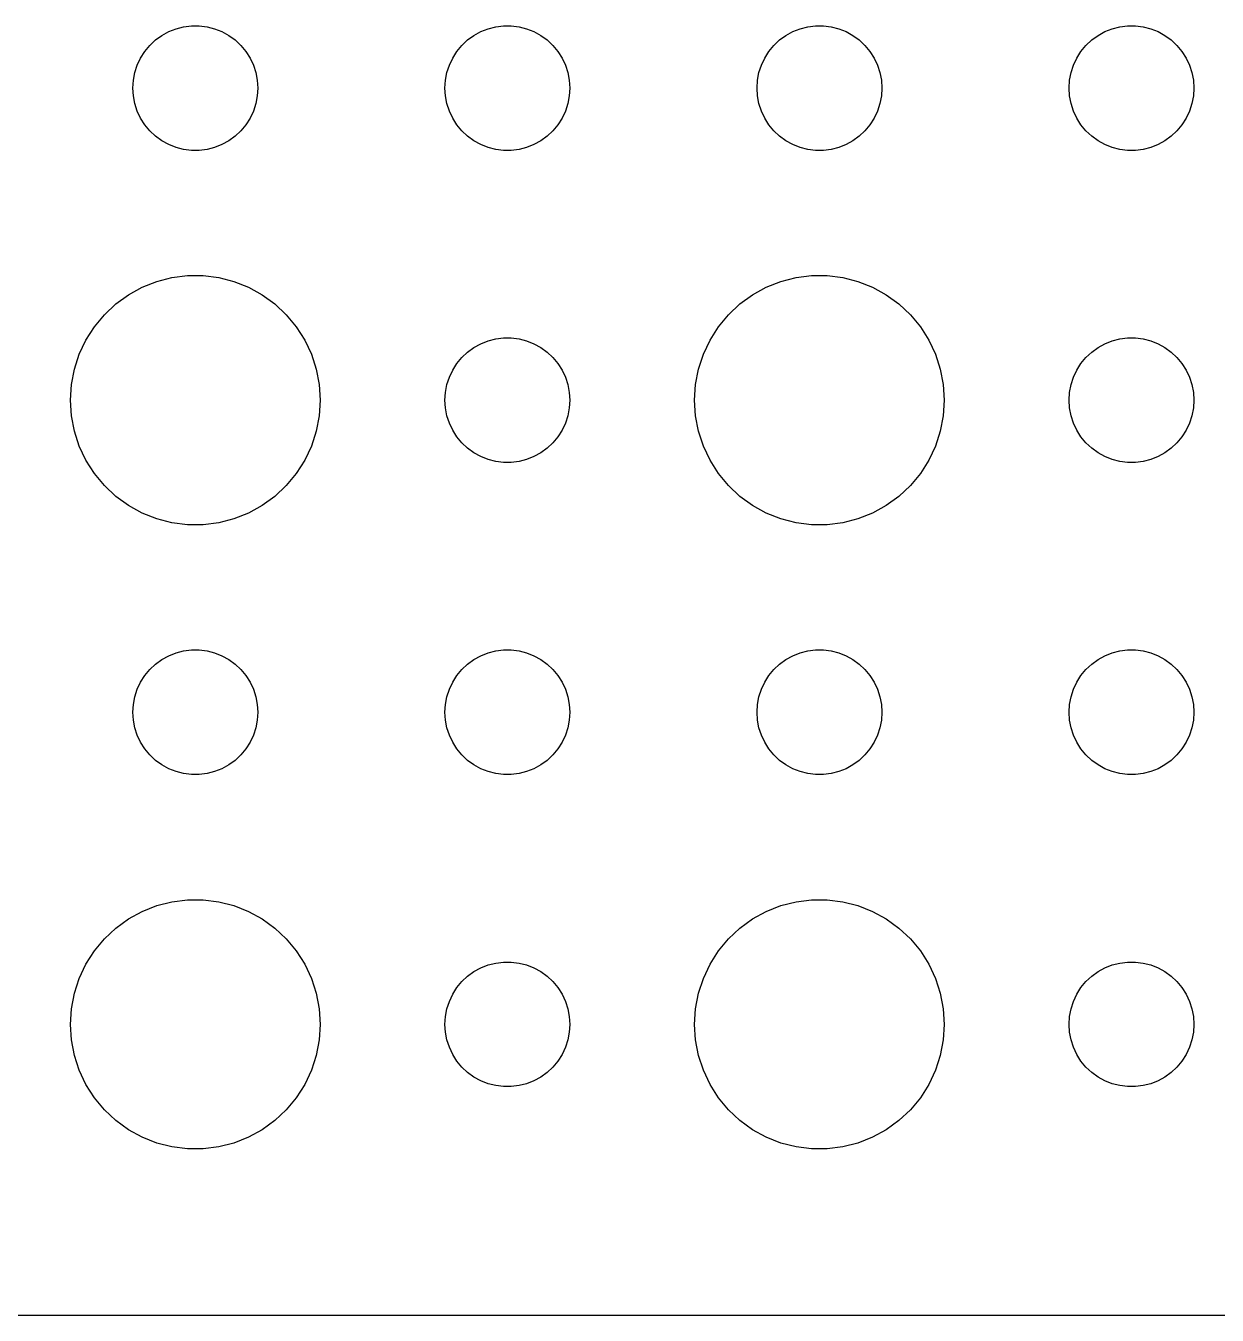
# Model space of a CAD drawing. Header units: metres. Extents: x -104 to 104, y -74 to 74.
# Drawn here: x 48.42 to 77.06, y -74.49 to -43.5 of the extents above; entities that cross this region are included whole.
import ezdxf

# ---------------------------------------------------------------- set-up
doc = ezdxf.new("R2010")
doc.units = ezdxf.units.M

msp = doc.modelspace()

# ---------------------------------------------------------------- linework, layer by layer
for p, q in [((51.6963, -43.7335), (51.8613, -43.6428)), ((51.8613, -43.6428), (52.0365, -43.5734)), ((52.0365, -43.5734), (52.2189, -43.5266)), ((52.2189, -43.5266), (52.4058, -43.503)), ((52.4058, -43.503), (52.5942, -43.503)), ((52.5942, -43.503), (52.7811, -43.5266)), ((52.7811, -43.5266), (52.9635, -43.5734)), ((52.9635, -43.5734), (53.1387, -43.6428)), ((53.1387, -43.6428), (53.3037, -43.7335)), ((59.1963, -43.7335), (59.3613, -43.6428)), ((59.3613, -43.6428), (59.5365, -43.5734)), ((59.5365, -43.5734), (59.7189, -43.5266)), ((59.7189, -43.5266), (59.9058, -43.503)), ((59.9058, -43.503), (60.0942, -43.503)), ((60.0942, -43.503), (60.2811, -43.5266)), ((60.2811, -43.5266), (60.4635, -43.5734)), ((60.4635, -43.5734), (60.6387, -43.6428)), ((60.6387, -43.6428), (60.8037, -43.7335)), ((66.6963, -43.7335), (66.8613, -43.6428)), ((66.8613, -43.6428), (67.0365, -43.5734)), ((67.0365, -43.5734), (67.2189, -43.5266)), ((67.2189, -43.5266), (67.4058, -43.503)), ((67.4058, -43.503), (67.5942, -43.503)), ((67.5942, -43.503), (67.7811, -43.5266)), ((67.7811, -43.5266), (67.9635, -43.5734)), ((67.9635, -43.5734), (68.1387, -43.6428)), ((68.1387, -43.6428), (68.3037, -43.7335)), ((74.1963, -43.7335), (74.3613, -43.6428)), ((74.3613, -43.6428), (74.5365, -43.5734)), ((74.5365, -43.5734), (74.7189, -43.5266)), ((74.7189, -43.5266), (74.9058, -43.503)), ((74.9058, -43.503), (75.0942, -43.503)), ((75.0942, -43.503), (75.2811, -43.5266)), ((75.2811, -43.5266), (75.4635, -43.5734)), ((75.4635, -43.5734), (75.6387, -43.6428)), ((75.6387, -43.6428), (75.8037, -43.7335)), ((51.2865, -44.1183), (51.4065, -43.9732)), ((51.4065, -43.9732), (51.5439, -43.8442)), ((51.5439, -43.8442), (51.6963, -43.7335)), ((53.3037, -43.7335), (53.4561, -43.8442)), ((53.4561, -43.8442), (53.5934, -43.9732)), ((53.5934, -43.9732), (53.7135, -44.1183)), ((58.7865, -44.1183), (58.9065, -43.9732)), ((58.9065, -43.9732), (59.0439, -43.8442)), ((59.0439, -43.8442), (59.1963, -43.7335)), ((60.8037, -43.7335), (60.9561, -43.8442)), ((60.9561, -43.8442), (61.0934, -43.9732)), ((61.0934, -43.9732), (61.2135, -44.1183)), ((66.2865, -44.1183), (66.4065, -43.9732)), ((66.4065, -43.9732), (66.5439, -43.8442)), ((66.5439, -43.8442), (66.6963, -43.7335)), ((68.3037, -43.7335), (68.4561, -43.8442)), ((68.4561, -43.8442), (68.5934, -43.9732)), ((68.5934, -43.9732), (68.7135, -44.1183)), ((73.7865, -44.1183), (73.9065, -43.9732)), ((73.9065, -43.9732), (74.0439, -43.8442)), ((74.0439, -43.8442), (74.1963, -43.7335)), ((75.8037, -43.7335), (75.9561, -43.8442)), ((75.9561, -43.8442), (76.0934, -43.9732)), ((76.0934, -43.9732), (76.2135, -44.1183)), ((51.1053, -44.4478), (51.1855, -44.2774)), ((51.1855, -44.2774), (51.2865, -44.1183)), ((53.7135, -44.1183), (53.8145, -44.2774)), ((53.8145, -44.2774), (53.8947, -44.4478)), ((58.6053, -44.4478), (58.6855, -44.2774)), ((58.6855, -44.2774), (58.7865, -44.1183)), ((61.2135, -44.1183), (61.3145, -44.2774)), ((61.3145, -44.2774), (61.3947, -44.4478)), ((66.1053, -44.4478), (66.1855, -44.2774)), ((66.1855, -44.2774), (66.2865, -44.1183)), ((68.7135, -44.1183), (68.8145, -44.2774)), ((68.8145, -44.2774), (68.8947, -44.4478)), ((73.6053, -44.4478), (73.6855, -44.2774)), ((73.6855, -44.2774), (73.7865, -44.1183)), ((76.2135, -44.1183), (76.3145, -44.2774)), ((76.3145, -44.2774), (76.3947, -44.4478)), ((51.0471, -44.627), (51.1053, -44.4478)), ((53.8947, -44.4478), (53.9529, -44.627)), ((58.5471, -44.627), (58.6053, -44.4478)), ((61.3947, -44.4478), (61.4529, -44.627)), ((66.0471, -44.627), (66.1053, -44.4478)), ((68.8947, -44.4478), (68.9529, -44.627)), ((73.5471, -44.627), (73.6053, -44.4478)), ((76.3947, -44.4478), (76.4529, -44.627)), ((51, -45), (51.0118, -44.812)), ((51.0118, -44.812), (51.0471, -44.627)), ((53.9529, -44.627), (53.9882, -44.812)), ((53.9882, -44.812), (54, -45)), ((58.5, -45), (58.5118, -44.812)), ((58.5118, -44.812), (58.5471, -44.627)), ((61.4529, -44.627), (61.4882, -44.812)), ((61.4882, -44.812), (61.5, -45)), ((66, -45), (66.0118, -44.812)), ((66.0118, -44.812), (66.0471, -44.627)), ((68.9529, -44.627), (68.9882, -44.812)), ((68.9882, -44.812), (69, -45)), ((73.5, -45), (73.5118, -44.812)), ((73.5118, -44.812), (73.5471, -44.627)), ((76.4529, -44.627), (76.4882, -44.812)), ((76.4882, -44.812), (76.5, -45)), ((51.0118, -45.188), (51, -45)), ((51.0471, -45.373), (51.0118, -45.188)), ((53.9882, -45.188), (53.9529, -45.373)), ((54, -45), (53.9882, -45.188)), ((58.5118, -45.188), (58.5, -45)), ((58.5471, -45.373), (58.5118, -45.188)), ((61.4882, -45.188), (61.4529, -45.373)), ((61.5, -45), (61.4882, -45.188)), ((66.0118, -45.188), (66, -45)), ((66.0471, -45.373), (66.0118, -45.188)), ((68.9882, -45.188), (68.9529, -45.373)), ((69, -45), (68.9882, -45.188)), ((73.5118, -45.188), (73.5, -45)), ((73.5471, -45.373), (73.5118, -45.188)), ((76.4882, -45.188), (76.4529, -45.373)), ((76.5, -45), (76.4882, -45.188)), ((51.1053, -45.5522), (51.0471, -45.373)), ((53.9529, -45.373), (53.8947, -45.5522)), ((58.6053, -45.5522), (58.5471, -45.373)), ((61.4529, -45.373), (61.3947, -45.5522)), ((66.1053, -45.5522), (66.0471, -45.373)), ((68.9529, -45.373), (68.8947, -45.5522)), ((73.6053, -45.5522), (73.5471, -45.373)), ((76.4529, -45.373), (76.3947, -45.5522)), ((51.1855, -45.7226), (51.1053, -45.5522)), ((51.2865, -45.8817), (51.1855, -45.7226)), ((53.8145, -45.7226), (53.7135, -45.8817)), ((53.8947, -45.5522), (53.8145, -45.7226)), ((58.6855, -45.7226), (58.6053, -45.5522)), ((58.7865, -45.8817), (58.6855, -45.7226)), ((61.3145, -45.7226), (61.2135, -45.8817)), ((61.3947, -45.5522), (61.3145, -45.7226)), ((66.1855, -45.7226), (66.1053, -45.5522)), ((66.2865, -45.8817), (66.1855, -45.7226)), ((68.8145, -45.7226), (68.7135, -45.8817)), ((68.8947, -45.5522), (68.8145, -45.7226)), ((73.6855, -45.7226), (73.6053, -45.5522)), ((73.7865, -45.8817), (73.6855, -45.7226)), ((76.3145, -45.7226), (76.2135, -45.8817)), ((76.3947, -45.5522), (76.3145, -45.7226)), ((51.4065, -46.0268), (51.2865, -45.8817)), ((51.5439, -46.1558), (51.4065, -46.0268)), ((51.6963, -46.2665), (51.5439, -46.1558)), ((53.4561, -46.1558), (53.3037, -46.2665)), ((53.5934, -46.0268), (53.4561, -46.1558)), ((53.7135, -45.8817), (53.5934, -46.0268)), ((58.9065, -46.0268), (58.7865, -45.8817)), ((59.0439, -46.1558), (58.9065, -46.0268)), ((59.1963, -46.2665), (59.0439, -46.1558)), ((60.9561, -46.1558), (60.8037, -46.2665)), ((61.0934, -46.0268), (60.9561, -46.1558)), ((61.2135, -45.8817), (61.0934, -46.0268)), ((66.4065, -46.0268), (66.2865, -45.8817)), ((66.5439, -46.1558), (66.4065, -46.0268)), ((66.6963, -46.2665), (66.5439, -46.1558)), ((68.4561, -46.1558), (68.3037, -46.2665)), ((68.5934, -46.0268), (68.4561, -46.1558)), ((68.7135, -45.8817), (68.5934, -46.0268)), ((73.9065, -46.0268), (73.7865, -45.8817)), ((74.0439, -46.1558), (73.9065, -46.0268)), ((74.1963, -46.2665), (74.0439, -46.1558)), ((75.9561, -46.1558), (75.8037, -46.2665)), ((76.0934, -46.0268), (75.9561, -46.1558)), ((76.2135, -45.8817), (76.0934, -46.0268)), ((51.8613, -46.3572), (51.6963, -46.2665)), ((52.0365, -46.4266), (51.8613, -46.3572)), ((52.2189, -46.4734), (52.0365, -46.4266)), ((52.4058, -46.497), (52.2189, -46.4734)), ((52.7811, -46.4734), (52.5942, -46.497)), ((52.9635, -46.4266), (52.7811, -46.4734)), ((53.1387, -46.3572), (52.9635, -46.4266)), ((53.3037, -46.2665), (53.1387, -46.3572)), ((59.3613, -46.3572), (59.1963, -46.2665)), ((59.5365, -46.4266), (59.3613, -46.3572)), ((59.7189, -46.4734), (59.5365, -46.4266)), ((59.9058, -46.497), (59.7189, -46.4734)), ((60.2811, -46.4734), (60.0942, -46.497)), ((60.4635, -46.4266), (60.2811, -46.4734)), ((60.6387, -46.3572), (60.4635, -46.4266)), ((60.8037, -46.2665), (60.6387, -46.3572)), ((66.8613, -46.3572), (66.6963, -46.2665)), ((67.0365, -46.4266), (66.8613, -46.3572)), ((67.2189, -46.4734), (67.0365, -46.4266)), ((67.4058, -46.497), (67.2189, -46.4734)), ((67.7811, -46.4734), (67.5942, -46.497)), ((67.9635, -46.4266), (67.7811, -46.4734)), ((68.1387, -46.3572), (67.9635, -46.4266)), ((68.3037, -46.2665), (68.1387, -46.3572)), ((74.3613, -46.3572), (74.1963, -46.2665)), ((74.5365, -46.4266), (74.3613, -46.3572)), ((74.7189, -46.4734), (74.5365, -46.4266)), ((74.9058, -46.497), (74.7189, -46.4734)), ((75.2811, -46.4734), (75.0942, -46.497)), ((75.4635, -46.4266), (75.2811, -46.4734)), ((75.6387, -46.3572), (75.4635, -46.4266)), ((75.8037, -46.2665), (75.6387, -46.3572)), ((52.5942, -46.497), (52.4058, -46.497)), ((60.0942, -46.497), (59.9058, -46.497)), ((67.5942, -46.497), (67.4058, -46.497)), ((75.0942, -46.497), (74.9058, -46.497)), ((51.5729, -49.6468), (51.9379, -49.5531)), ((51.9379, -49.5531), (52.3116, -49.5059)), ((52.3116, -49.5059), (52.6884, -49.5059)), ((52.6884, -49.5059), (53.0621, -49.5531)), ((53.0621, -49.5531), (53.427, -49.6468)), ((66.573, -49.6468), (66.9379, -49.5531)), ((66.9379, -49.5531), (67.3116, -49.5059)), ((67.3116, -49.5059), (67.6884, -49.5059)), ((67.6884, -49.5059), (68.0621, -49.5531)), ((68.0621, -49.5531), (68.427, -49.6468)), ((50.8925, -49.967), (51.2227, -49.7855)), ((51.2227, -49.7855), (51.5729, -49.6468)), ((53.427, -49.6468), (53.7773, -49.7855)), ((53.7773, -49.7855), (54.1075, -49.967)), ((65.8925, -49.967), (66.2227, -49.7855)), ((66.2227, -49.7855), (66.573, -49.6468)), ((68.427, -49.6468), (68.7773, -49.7855)), ((68.7773, -49.7855), (69.1075, -49.967)), ((50.3131, -50.4464), (50.5877, -50.1885)), ((50.5877, -50.1885), (50.8925, -49.967)), ((54.1075, -49.967), (54.4123, -50.1885)), ((54.4123, -50.1885), (54.6869, -50.4464)), ((65.3131, -50.4464), (65.5877, -50.1885)), ((65.5877, -50.1885), (65.8925, -49.967)), ((69.1075, -49.967), (69.4123, -50.1885)), ((69.4123, -50.1885), (69.6869, -50.4464)), ((50.0729, -50.7366), (50.3131, -50.4464)), ((54.6869, -50.4464), (54.927, -50.7366)), ((65.073, -50.7366), (65.3131, -50.4464)), ((69.6869, -50.4464), (69.927, -50.7366)), ((49.8711, -51.0547), (50.0729, -50.7366)), ((54.927, -50.7366), (55.1289, -51.0547)), ((64.8711, -51.0547), (65.073, -50.7366)), ((69.927, -50.7366), (70.1289, -51.0547)), ((49.7107, -51.3956), (49.8711, -51.0547)), ((55.1289, -51.0547), (55.2893, -51.3956)), ((59.3613, -51.1428), (59.5365, -51.0734)), ((59.5365, -51.0734), (59.7189, -51.0266)), ((59.7189, -51.0266), (59.9058, -51.003)), ((59.9058, -51.003), (60.0942, -51.003)), ((60.0942, -51.003), (60.2811, -51.0266)), ((60.2811, -51.0266), (60.4635, -51.0734)), ((60.4635, -51.0734), (60.6387, -51.1428)), ((64.7107, -51.3956), (64.8711, -51.0547)), ((70.1289, -51.0547), (70.2893, -51.3956)), ((74.3613, -51.1428), (74.5365, -51.0734)), ((74.5365, -51.0734), (74.7189, -51.0266)), ((74.7189, -51.0266), (74.9058, -51.003)), ((74.9058, -51.003), (75.0942, -51.003)), ((75.0942, -51.003), (75.2811, -51.0266)), ((75.2811, -51.0266), (75.4635, -51.0734)), ((75.4635, -51.0734), (75.6387, -51.1428)), ((49.5942, -51.7539), (49.7107, -51.3956)), ((55.2893, -51.3956), (55.4057, -51.7539)), ((58.9065, -51.4732), (59.0439, -51.3442)), ((59.0439, -51.3442), (59.1963, -51.2335)), ((59.1963, -51.2335), (59.3613, -51.1428)), ((60.6387, -51.1428), (60.8037, -51.2335)), ((60.8037, -51.2335), (60.9561, -51.3442)), ((60.9561, -51.3442), (61.0934, -51.4732)), ((64.5943, -51.7539), (64.7107, -51.3956)), ((70.2893, -51.3956), (70.4057, -51.7539)), ((73.9065, -51.4732), (74.0439, -51.3442)), ((74.0439, -51.3442), (74.1963, -51.2335)), ((74.1963, -51.2335), (74.3613, -51.1428)), ((75.6387, -51.1428), (75.8037, -51.2335)), ((75.8037, -51.2335), (75.9561, -51.3442)), ((75.9561, -51.3442), (76.0934, -51.4732)), ((58.6855, -51.7774), (58.7865, -51.6183)), ((58.7865, -51.6183), (58.9065, -51.4732)), ((61.0934, -51.4732), (61.2135, -51.6183)), ((61.2135, -51.6183), (61.3145, -51.7774)), ((73.6855, -51.7774), (73.7865, -51.6183)), ((73.7865, -51.6183), (73.9065, -51.4732)), ((76.0934, -51.4732), (76.2135, -51.6183)), ((76.2135, -51.6183), (76.3145, -51.7774)), ((49.5237, -52.124), (49.5942, -51.7539)), ((55.4057, -51.7539), (55.4763, -52.124)), ((58.5471, -52.127), (58.6053, -51.9478)), ((58.6053, -51.9478), (58.6855, -51.7774)), ((61.3145, -51.7774), (61.3947, -51.9478)), ((61.3947, -51.9478), (61.4529, -52.127)), ((64.5237, -52.124), (64.5943, -51.7539)), ((70.4057, -51.7539), (70.4763, -52.124)), ((73.5471, -52.127), (73.6053, -51.9478)), ((73.6053, -51.9478), (73.6855, -51.7774)), ((76.3145, -51.7774), (76.3947, -51.9478)), ((76.3947, -51.9478), (76.4529, -52.127)), ((49.5, -52.5), (49.5237, -52.124)), ((55.4763, -52.124), (55.5, -52.5)), ((58.5, -52.5), (58.5118, -52.312)), ((58.5118, -52.312), (58.5471, -52.127)), ((61.4529, -52.127), (61.4882, -52.312)), ((61.4882, -52.312), (61.5, -52.5)), ((64.5, -52.5), (64.5237, -52.124)), ((70.4763, -52.124), (70.5, -52.5)), ((73.5, -52.5), (73.5118, -52.312)), ((73.5118, -52.312), (73.5471, -52.127)), ((76.4529, -52.127), (76.4882, -52.312)), ((76.4882, -52.312), (76.5, -52.5)), ((49.5237, -52.876), (49.5, -52.5)), ((55.5, -52.5), (55.4763, -52.876)), ((58.5118, -52.688), (58.5, -52.5)), ((61.5, -52.5), (61.4882, -52.688)), ((64.5237, -52.876), (64.5, -52.5)), ((70.5, -52.5), (70.4763, -52.876)), ((73.5118, -52.688), (73.5, -52.5)), ((76.5, -52.5), (76.4882, -52.688)), ((49.5942, -53.2461), (49.5237, -52.876)), ((55.4763, -52.876), (55.4057, -53.2461)), ((58.5471, -52.873), (58.5118, -52.688)), ((58.6053, -53.0522), (58.5471, -52.873)), ((61.4529, -52.873), (61.3947, -53.0522)), ((61.4882, -52.688), (61.4529, -52.873)), ((64.5943, -53.2461), (64.5237, -52.876)), ((70.4763, -52.876), (70.4057, -53.2461)), ((73.5471, -52.873), (73.5118, -52.688)), ((73.6053, -53.0522), (73.5471, -52.873)), ((76.4529, -52.873), (76.3947, -53.0522)), ((76.4882, -52.688), (76.4529, -52.873)), ((49.7107, -53.6044), (49.5942, -53.2461)), ((55.4057, -53.2461), (55.2893, -53.6044)), ((58.6855, -53.2226), (58.6053, -53.0522)), ((58.7865, -53.3817), (58.6855, -53.2226)), ((61.3145, -53.2226), (61.2135, -53.3817)), ((61.3947, -53.0522), (61.3145, -53.2226)), ((64.7107, -53.6044), (64.5943, -53.2461)), ((70.4057, -53.2461), (70.2893, -53.6044)), ((73.6855, -53.2226), (73.6053, -53.0522)), ((73.7865, -53.3817), (73.6855, -53.2226)), ((76.3145, -53.2226), (76.2135, -53.3817)), ((76.3947, -53.0522), (76.3145, -53.2226)), ((49.8711, -53.9453), (49.7107, -53.6044)), ((55.2893, -53.6044), (55.1289, -53.9453)), ((58.9065, -53.5268), (58.7865, -53.3817)), ((59.0439, -53.6558), (58.9065, -53.5268)), ((61.0934, -53.5268), (60.9561, -53.6558)), ((61.2135, -53.3817), (61.0934, -53.5268)), ((64.8711, -53.9453), (64.7107, -53.6044)), ((70.2893, -53.6044), (70.1289, -53.9453)), ((73.9065, -53.5268), (73.7865, -53.3817)), ((74.0439, -53.6558), (73.9065, -53.5268)), ((76.0934, -53.5268), (75.9561, -53.6558)), ((76.2135, -53.3817), (76.0934, -53.5268)), ((59.1963, -53.7665), (59.0439, -53.6558)), ((59.3613, -53.8572), (59.1963, -53.7665)), ((59.5365, -53.9266), (59.3613, -53.8572)), ((60.6387, -53.8572), (60.4635, -53.9266)), ((60.8037, -53.7665), (60.6387, -53.8572)), ((60.9561, -53.6558), (60.8037, -53.7665)), ((74.1963, -53.7665), (74.0439, -53.6558)), ((74.3613, -53.8572), (74.1963, -53.7665)), ((74.5365, -53.9266), (74.3613, -53.8572)), ((75.6387, -53.8572), (75.4635, -53.9266)), ((75.8037, -53.7665), (75.6387, -53.8572)), ((75.9561, -53.6558), (75.8037, -53.7665)), ((50.0729, -54.2634), (49.8711, -53.9453)), ((55.1289, -53.9453), (54.927, -54.2634)), ((59.7189, -53.9734), (59.5365, -53.9266)), ((59.9058, -53.997), (59.7189, -53.9734)), ((60.0942, -53.997), (59.9058, -53.997)), ((60.2811, -53.9734), (60.0942, -53.997)), ((60.4635, -53.9266), (60.2811, -53.9734)), ((65.073, -54.2634), (64.8711, -53.9453)), ((70.1289, -53.9453), (69.927, -54.2634)), ((74.7189, -53.9734), (74.5365, -53.9266)), ((74.9058, -53.997), (74.7189, -53.9734)), ((75.0942, -53.997), (74.9058, -53.997)), ((75.2811, -53.9734), (75.0942, -53.997)), ((75.4635, -53.9266), (75.2811, -53.9734)), ((50.3131, -54.5536), (50.0729, -54.2634)), ((54.927, -54.2634), (54.6869, -54.5536)), ((65.3131, -54.5536), (65.073, -54.2634)), ((69.927, -54.2634), (69.6869, -54.5536)), ((50.5877, -54.8115), (50.3131, -54.5536)), ((50.8925, -55.033), (50.5877, -54.8115)), ((54.4123, -54.8115), (54.1075, -55.033)), ((54.6869, -54.5536), (54.4123, -54.8115)), ((65.5877, -54.8115), (65.3131, -54.5536)), ((65.8925, -55.033), (65.5877, -54.8115)), ((69.4123, -54.8115), (69.1075, -55.033)), ((69.6869, -54.5536), (69.4123, -54.8115)), ((51.2227, -55.2145), (50.8925, -55.033)), ((54.1075, -55.033), (53.7773, -55.2145)), ((66.2227, -55.2145), (65.8925, -55.033)), ((69.1075, -55.033), (68.7773, -55.2145)), ((51.5729, -55.3532), (51.2227, -55.2145)), ((51.9379, -55.4469), (51.5729, -55.3532)), ((52.3116, -55.4941), (51.9379, -55.4469)), ((53.0621, -55.4469), (52.6884, -55.4941)), ((53.427, -55.3532), (53.0621, -55.4469)), ((53.7773, -55.2145), (53.427, -55.3532)), ((66.573, -55.3532), (66.2227, -55.2145)), ((66.9379, -55.4469), (66.573, -55.3532)), ((67.3116, -55.4941), (66.9379, -55.4469)), ((68.0621, -55.4469), (67.6884, -55.4941)), ((68.427, -55.3532), (68.0621, -55.4469)), ((68.7773, -55.2145), (68.427, -55.3532)), ((52.6884, -55.4941), (52.3116, -55.4941)), ((67.6884, -55.4941), (67.3116, -55.4941)), ((52.0365, -58.5734), (52.2189, -58.5266)), ((52.2189, -58.5266), (52.4058, -58.503)), ((52.4058, -58.503), (52.5942, -58.503)), ((52.5942, -58.503), (52.7811, -58.5266)), ((52.7811, -58.5266), (52.9635, -58.5734)), ((59.5365, -58.5734), (59.7189, -58.5266)), ((59.7189, -58.5266), (59.9058, -58.503)), ((59.9058, -58.503), (60.0942, -58.503)), ((60.0942, -58.503), (60.2811, -58.5266)), ((60.2811, -58.5266), (60.4635, -58.5734)), ((67.0365, -58.5734), (67.2189, -58.5266)), ((67.2189, -58.5266), (67.4058, -58.503)), ((67.4058, -58.503), (67.5942, -58.503)), ((67.5942, -58.503), (67.7811, -58.5266)), ((67.7811, -58.5266), (67.9635, -58.5734)), ((74.5365, -58.5734), (74.7189, -58.5266)), ((74.7189, -58.5266), (74.9058, -58.503)), ((74.9058, -58.503), (75.0942, -58.503)), ((75.0942, -58.503), (75.2811, -58.5266)), ((75.2811, -58.5266), (75.4635, -58.5734)), ((51.4065, -58.9732), (51.5439, -58.8442)), ((51.5439, -58.8442), (51.6963, -58.7335)), ((51.6963, -58.7335), (51.8613, -58.6428)), ((51.8613, -58.6428), (52.0365, -58.5734)), ((52.9635, -58.5734), (53.1387, -58.6428)), ((53.1387, -58.6428), (53.3037, -58.7335)), ((53.3037, -58.7335), (53.4561, -58.8442)), ((53.4561, -58.8442), (53.5934, -58.9732)), ((58.9065, -58.9732), (59.0439, -58.8442)), ((59.0439, -58.8442), (59.1963, -58.7335)), ((59.1963, -58.7335), (59.3613, -58.6428)), ((59.3613, -58.6428), (59.5365, -58.5734)), ((60.4635, -58.5734), (60.6387, -58.6428)), ((60.6387, -58.6428), (60.8037, -58.7335)), ((60.8037, -58.7335), (60.9561, -58.8442)), ((60.9561, -58.8442), (61.0934, -58.9732)), ((66.4065, -58.9732), (66.5439, -58.8442)), ((66.5439, -58.8442), (66.6963, -58.7335)), ((66.6963, -58.7335), (66.8613, -58.6428)), ((66.8613, -58.6428), (67.0365, -58.5734)), ((67.9635, -58.5734), (68.1387, -58.6428)), ((68.1387, -58.6428), (68.3037, -58.7335)), ((68.3037, -58.7335), (68.4561, -58.8442)), ((68.4561, -58.8442), (68.5934, -58.9732)), ((73.9065, -58.9732), (74.0439, -58.8442)), ((74.0439, -58.8442), (74.1963, -58.7335)), ((74.1963, -58.7335), (74.3613, -58.6428)), ((74.3613, -58.6428), (74.5365, -58.5734)), ((75.4635, -58.5734), (75.6387, -58.6428)), ((75.6387, -58.6428), (75.8037, -58.7335)), ((75.8037, -58.7335), (75.9561, -58.8442)), ((75.9561, -58.8442), (76.0934, -58.9732)), ((51.1855, -59.2774), (51.2865, -59.1183)), ((51.2865, -59.1183), (51.4065, -58.9732)), ((53.5934, -58.9732), (53.7135, -59.1183)), ((53.7135, -59.1183), (53.8145, -59.2774)), ((58.6855, -59.2774), (58.7865, -59.1183)), ((58.7865, -59.1183), (58.9065, -58.9732)), ((61.0934, -58.9732), (61.2135, -59.1183)), ((61.2135, -59.1183), (61.3145, -59.2774)), ((66.1855, -59.2774), (66.2865, -59.1183)), ((66.2865, -59.1183), (66.4065, -58.9732)), ((68.5934, -58.9732), (68.7135, -59.1183)), ((68.7135, -59.1183), (68.8145, -59.2774)), ((73.6855, -59.2774), (73.7865, -59.1183)), ((73.7865, -59.1183), (73.9065, -58.9732)), ((76.0934, -58.9732), (76.2135, -59.1183)), ((76.2135, -59.1183), (76.3145, -59.2774)), ((51.0471, -59.627), (51.1053, -59.4478)), ((51.1053, -59.4478), (51.1855, -59.2774)), ((53.8145, -59.2774), (53.8947, -59.4478)), ((53.8947, -59.4478), (53.9529, -59.627)), ((58.5471, -59.627), (58.6053, -59.4478)), ((58.6053, -59.4478), (58.6855, -59.2774)), ((61.3145, -59.2774), (61.3947, -59.4478)), ((61.3947, -59.4478), (61.4529, -59.627)), ((66.0471, -59.627), (66.1053, -59.4478)), ((66.1053, -59.4478), (66.1855, -59.2774)), ((68.8145, -59.2774), (68.8947, -59.4478)), ((68.8947, -59.4478), (68.9529, -59.627)), ((73.5471, -59.627), (73.6053, -59.4478)), ((73.6053, -59.4478), (73.6855, -59.2774)), ((76.3145, -59.2774), (76.3947, -59.4478)), ((76.3947, -59.4478), (76.4529, -59.627)), ((51.0118, -59.812), (51.0471, -59.627)), ((53.9529, -59.627), (53.9882, -59.812)), ((58.5118, -59.812), (58.5471, -59.627)), ((61.4529, -59.627), (61.4882, -59.812)), ((66.0118, -59.812), (66.0471, -59.627)), ((68.9529, -59.627), (68.9882, -59.812)), ((73.5118, -59.812), (73.5471, -59.627)), ((76.4529, -59.627), (76.4882, -59.812)), ((51, -60), (51.0118, -59.812)), ((51.0118, -60.188), (51, -60)), ((53.9882, -59.812), (54, -60)), ((54, -60), (53.9882, -60.188)), ((58.5, -60), (58.5118, -59.812)), ((58.5118, -60.188), (58.5, -60)), ((61.4882, -59.812), (61.5, -60)), ((61.5, -60), (61.4882, -60.188)), ((66, -60), (66.0118, -59.812)), ((66.0118, -60.188), (66, -60)), ((68.9882, -59.812), (69, -60)), ((69, -60), (68.9882, -60.188)), ((73.5, -60), (73.5118, -59.812)), ((73.5118, -60.188), (73.5, -60)), ((76.4882, -59.812), (76.5, -60)), ((76.5, -60), (76.4882, -60.188)), ((51.0471, -60.373), (51.0118, -60.188)), ((51.1053, -60.5522), (51.0471, -60.373)), ((53.9529, -60.373), (53.8947, -60.5522)), ((53.9882, -60.188), (53.9529, -60.373)), ((58.5471, -60.373), (58.5118, -60.188)), ((58.6053, -60.5522), (58.5471, -60.373)), ((61.4529, -60.373), (61.3947, -60.5522)), ((61.4882, -60.188), (61.4529, -60.373)), ((66.0471, -60.373), (66.0118, -60.188)), ((66.1053, -60.5522), (66.0471, -60.373)), ((68.9529, -60.373), (68.8947, -60.5522)), ((68.9882, -60.188), (68.9529, -60.373)), ((73.5471, -60.373), (73.5118, -60.188)), ((73.6053, -60.5522), (73.5471, -60.373)), ((76.4529, -60.373), (76.3947, -60.5522)), ((76.4882, -60.188), (76.4529, -60.373)), ((51.1855, -60.7226), (51.1053, -60.5522)), ((51.2865, -60.8817), (51.1855, -60.7226)), ((53.8145, -60.7226), (53.7135, -60.8817)), ((53.8947, -60.5522), (53.8145, -60.7226)), ((58.6855, -60.7226), (58.6053, -60.5522)), ((58.7865, -60.8817), (58.6855, -60.7226)), ((61.3145, -60.7226), (61.2135, -60.8817)), ((61.3947, -60.5522), (61.3145, -60.7226)), ((66.1855, -60.7226), (66.1053, -60.5522)), ((66.2865, -60.8817), (66.1855, -60.7226)), ((68.8145, -60.7226), (68.7135, -60.8817)), ((68.8947, -60.5522), (68.8145, -60.7226)), ((73.6855, -60.7226), (73.6053, -60.5522)), ((73.7865, -60.8817), (73.6855, -60.7226)), ((76.3145, -60.7226), (76.2135, -60.8817)), ((76.3947, -60.5522), (76.3145, -60.7226)), ((51.4065, -61.0268), (51.2865, -60.8817)), ((51.5439, -61.1558), (51.4065, -61.0268)), ((53.5934, -61.0268), (53.4561, -61.1558)), ((53.7135, -60.8817), (53.5934, -61.0268)), ((58.9065, -61.0268), (58.7865, -60.8817)), ((59.0439, -61.1558), (58.9065, -61.0268)), ((61.0934, -61.0268), (60.9561, -61.1558)), ((61.2135, -60.8817), (61.0934, -61.0268)), ((66.4065, -61.0268), (66.2865, -60.8817)), ((66.5439, -61.1558), (66.4065, -61.0268)), ((68.5934, -61.0268), (68.4561, -61.1558)), ((68.7135, -60.8817), (68.5934, -61.0268)), ((73.9065, -61.0268), (73.7865, -60.8817)), ((74.0439, -61.1558), (73.9065, -61.0268)), ((76.0934, -61.0268), (75.9561, -61.1558)), ((76.2135, -60.8817), (76.0934, -61.0268)), ((51.6963, -61.2665), (51.5439, -61.1558)), ((51.8613, -61.3572), (51.6963, -61.2665)), ((53.3037, -61.2665), (53.1387, -61.3572)), ((53.4561, -61.1558), (53.3037, -61.2665)), ((59.1963, -61.2665), (59.0439, -61.1558)), ((59.3613, -61.3572), (59.1963, -61.2665)), ((60.8037, -61.2665), (60.6387, -61.3572)), ((60.9561, -61.1558), (60.8037, -61.2665)), ((66.6963, -61.2665), (66.5439, -61.1558)), ((66.8613, -61.3572), (66.6963, -61.2665)), ((68.3037, -61.2665), (68.1387, -61.3572)), ((68.4561, -61.1558), (68.3037, -61.2665)), ((74.1963, -61.2665), (74.0439, -61.1558)), ((74.3613, -61.3572), (74.1963, -61.2665)), ((75.8037, -61.2665), (75.6387, -61.3572)), ((75.9561, -61.1558), (75.8037, -61.2665)), ((52.0365, -61.4266), (51.8613, -61.3572)), ((52.2189, -61.4734), (52.0365, -61.4266)), ((52.4058, -61.497), (52.2189, -61.4734)), ((52.5942, -61.497), (52.4058, -61.497)), ((52.7811, -61.4734), (52.5942, -61.497)), ((52.9635, -61.4266), (52.7811, -61.4734)), ((53.1387, -61.3572), (52.9635, -61.4266)), ((59.5365, -61.4266), (59.3613, -61.3572)), ((59.7189, -61.4734), (59.5365, -61.4266)), ((59.9058, -61.497), (59.7189, -61.4734)), ((60.0942, -61.497), (59.9058, -61.497)), ((60.2811, -61.4734), (60.0942, -61.497)), ((60.4635, -61.4266), (60.2811, -61.4734)), ((60.6387, -61.3572), (60.4635, -61.4266)), ((67.0365, -61.4266), (66.8613, -61.3572)), ((67.2189, -61.4734), (67.0365, -61.4266)), ((67.4058, -61.497), (67.2189, -61.4734)), ((67.5942, -61.497), (67.4058, -61.497)), ((67.7811, -61.4734), (67.5942, -61.497)), ((67.9635, -61.4266), (67.7811, -61.4734)), ((68.1387, -61.3572), (67.9635, -61.4266)), ((74.5365, -61.4266), (74.3613, -61.3572)), ((74.7189, -61.4734), (74.5365, -61.4266)), ((74.9058, -61.497), (74.7189, -61.4734)), ((75.0942, -61.497), (74.9058, -61.497)), ((75.2811, -61.4734), (75.0942, -61.497)), ((75.4635, -61.4266), (75.2811, -61.4734)), ((75.6387, -61.3572), (75.4635, -61.4266)), ((51.2227, -64.7855), (51.5729, -64.6468)), ((51.5729, -64.6468), (51.9379, -64.5531)), ((51.9379, -64.5531), (52.3116, -64.5059)), ((52.3116, -64.5059), (52.6884, -64.5059)), ((52.6884, -64.5059), (53.0621, -64.5531)), ((53.0621, -64.5531), (53.427, -64.6468)), ((53.427, -64.6468), (53.7773, -64.7855)), ((66.2227, -64.7855), (66.573, -64.6468)), ((66.573, -64.6468), (66.9379, -64.5531)), ((66.9379, -64.5531), (67.3116, -64.5059)), ((67.3116, -64.5059), (67.6884, -64.5059)), ((67.6884, -64.5059), (68.0621, -64.5531)), ((68.0621, -64.5531), (68.427, -64.6468)), ((68.427, -64.6468), (68.7773, -64.7855)), ((50.5877, -65.1885), (50.8925, -64.967)), ((50.8925, -64.967), (51.2227, -64.7855)), ((53.7773, -64.7855), (54.1075, -64.967)), ((54.1075, -64.967), (54.4123, -65.1885)), ((65.5877, -65.1885), (65.8925, -64.967)), ((65.8925, -64.967), (66.2227, -64.7855)), ((68.7773, -64.7855), (69.1075, -64.967)), ((69.1075, -64.967), (69.4123, -65.1885)), ((50.3131, -65.4464), (50.5877, -65.1885)), ((54.4123, -65.1885), (54.6869, -65.4464)), ((65.3131, -65.4464), (65.5877, -65.1885)), ((69.4123, -65.1885), (69.6869, -65.4464)), ((50.0729, -65.7366), (50.3131, -65.4464)), ((54.6869, -65.4464), (54.927, -65.7366)), ((65.073, -65.7366), (65.3131, -65.4464)), ((69.6869, -65.4464), (69.927, -65.7366)), ((49.8711, -66.0547), (50.0729, -65.7366)), ((54.927, -65.7366), (55.1289, -66.0547)), ((64.8711, -66.0547), (65.073, -65.7366)), ((69.927, -65.7366), (70.1289, -66.0547)), ((49.7107, -66.3956), (49.8711, -66.0547)), ((55.1289, -66.0547), (55.2893, -66.3956)), ((59.0439, -66.3442), (59.1963, -66.2335)), ((59.1963, -66.2335), (59.3613, -66.1428)), ((59.3613, -66.1428), (59.5365, -66.0734)), ((59.5365, -66.0734), (59.7189, -66.0266)), ((59.7189, -66.0266), (59.9058, -66.003)), ((59.9058, -66.003), (60.0942, -66.003)), ((60.0942, -66.003), (60.2811, -66.0266)), ((60.2811, -66.0266), (60.4635, -66.0734)), ((60.4635, -66.0734), (60.6387, -66.1428)), ((60.6387, -66.1428), (60.8037, -66.2335)), ((60.8037, -66.2335), (60.9561, -66.3442)), ((64.7107, -66.3956), (64.8711, -66.0547)), ((70.1289, -66.0547), (70.2893, -66.3956)), ((74.0439, -66.3442), (74.1963, -66.2335)), ((74.1963, -66.2335), (74.3613, -66.1428)), ((74.3613, -66.1428), (74.5365, -66.0734)), ((74.5365, -66.0734), (74.7189, -66.0266)), ((74.7189, -66.0266), (74.9058, -66.003)), ((74.9058, -66.003), (75.0942, -66.003)), ((75.0942, -66.003), (75.2811, -66.0266)), ((75.2811, -66.0266), (75.4635, -66.0734)), ((75.4635, -66.0734), (75.6387, -66.1428)), ((75.6387, -66.1428), (75.8037, -66.2335)), ((75.8037, -66.2335), (75.9561, -66.3442)), ((49.5942, -66.7539), (49.7107, -66.3956)), ((55.2893, -66.3956), (55.4057, -66.7539)), ((58.6855, -66.7774), (58.7865, -66.6183)), ((58.7865, -66.6183), (58.9065, -66.4732)), ((58.9065, -66.4732), (59.0439, -66.3442)), ((60.9561, -66.3442), (61.0934, -66.4732)), ((61.0934, -66.4732), (61.2135, -66.6183)), ((61.2135, -66.6183), (61.3145, -66.7774)), ((64.5943, -66.7539), (64.7107, -66.3956)), ((70.2893, -66.3956), (70.4057, -66.7539)), ((73.6855, -66.7774), (73.7865, -66.6183)), ((73.7865, -66.6183), (73.9065, -66.4732)), ((73.9065, -66.4732), (74.0439, -66.3442)), ((75.9561, -66.3442), (76.0934, -66.4732)), ((76.0934, -66.4732), (76.2135, -66.6183)), ((76.2135, -66.6183), (76.3145, -66.7774)), ((49.5237, -67.124), (49.5942, -66.7539)), ((55.4057, -66.7539), (55.4763, -67.124)), ((58.6053, -66.9478), (58.6855, -66.7774)), ((61.3145, -66.7774), (61.3947, -66.9478)), ((64.5237, -67.124), (64.5943, -66.7539)), ((70.4057, -66.7539), (70.4763, -67.124)), ((73.6053, -66.9478), (73.6855, -66.7774)), ((76.3145, -66.7774), (76.3947, -66.9478)), ((49.5, -67.5), (49.5237, -67.124)), ((55.4763, -67.124), (55.5, -67.5)), ((58.5118, -67.312), (58.5471, -67.127)), ((58.5471, -67.127), (58.6053, -66.9478)), ((61.3947, -66.9478), (61.4529, -67.127)), ((61.4529, -67.127), (61.4882, -67.312)), ((64.5, -67.5), (64.5237, -67.124)), ((70.4763, -67.124), (70.5, -67.5)), ((73.5118, -67.312), (73.5471, -67.127)), ((73.5471, -67.127), (73.6053, -66.9478)), ((76.3947, -66.9478), (76.4529, -67.127)), ((76.4529, -67.127), (76.4882, -67.312)), ((49.5237, -67.876), (49.5, -67.5)), ((55.5, -67.5), (55.4763, -67.876)), ((58.5, -67.5), (58.5118, -67.312)), ((58.5118, -67.688), (58.5, -67.5)), ((61.4882, -67.312), (61.5, -67.5)), ((61.5, -67.5), (61.4882, -67.688)), ((64.5237, -67.876), (64.5, -67.5)), ((70.5, -67.5), (70.4763, -67.876)), ((73.5, -67.5), (73.5118, -67.312)), ((73.5118, -67.688), (73.5, -67.5)), ((76.4882, -67.312), (76.5, -67.5)), ((76.5, -67.5), (76.4882, -67.688)), ((58.5471, -67.873), (58.5118, -67.688)), ((61.4882, -67.688), (61.4529, -67.873)), ((73.5471, -67.873), (73.5118, -67.688)), ((76.4882, -67.688), (76.4529, -67.873)), ((49.5942, -68.2461), (49.5237, -67.876)), ((55.4763, -67.876), (55.4057, -68.2461)), ((58.6053, -68.0522), (58.5471, -67.873)), ((58.6855, -68.2226), (58.6053, -68.0522)), ((61.3947, -68.0522), (61.3145, -68.2226)), ((61.4529, -67.873), (61.3947, -68.0522)), ((64.5943, -68.2461), (64.5237, -67.876)), ((70.4763, -67.876), (70.4057, -68.2461)), ((73.6053, -68.0522), (73.5471, -67.873)), ((73.6855, -68.2226), (73.6053, -68.0522)), ((76.3947, -68.0522), (76.3145, -68.2226)), ((76.4529, -67.873), (76.3947, -68.0522)), ((49.7107, -68.6044), (49.5942, -68.2461)), ((55.4057, -68.2461), (55.2893, -68.6044)), ((58.7865, -68.3817), (58.6855, -68.2226)), ((58.9065, -68.5268), (58.7865, -68.3817)), ((61.2135, -68.3817), (61.0934, -68.5268)), ((61.3145, -68.2226), (61.2135, -68.3817)), ((64.7107, -68.6044), (64.5943, -68.2461)), ((70.4057, -68.2461), (70.2893, -68.6044)), ((73.7865, -68.3817), (73.6855, -68.2226)), ((73.9065, -68.5268), (73.7865, -68.3817)), ((76.2135, -68.3817), (76.0934, -68.5268)), ((76.3145, -68.2226), (76.2135, -68.3817)), ((49.8711, -68.9453), (49.7107, -68.6044)), ((55.2893, -68.6044), (55.1289, -68.9453)), ((59.0439, -68.6558), (58.9065, -68.5268)), ((59.1963, -68.7665), (59.0439, -68.6558)), ((59.3613, -68.8572), (59.1963, -68.7665)), ((60.8037, -68.7665), (60.6387, -68.8572)), ((60.9561, -68.6558), (60.8037, -68.7665)), ((61.0934, -68.5268), (60.9561, -68.6558)), ((64.8711, -68.9453), (64.7107, -68.6044)), ((70.2893, -68.6044), (70.1289, -68.9453)), ((74.0439, -68.6558), (73.9065, -68.5268)), ((74.1963, -68.7665), (74.0439, -68.6558)), ((74.3613, -68.8572), (74.1963, -68.7665)), ((75.8037, -68.7665), (75.6387, -68.8572)), ((75.9561, -68.6558), (75.8037, -68.7665)), ((76.0934, -68.5268), (75.9561, -68.6558)), ((50.0729, -69.2634), (49.8711, -68.9453)), ((55.1289, -68.9453), (54.927, -69.2634)), ((59.5365, -68.9266), (59.3613, -68.8572)), ((59.7189, -68.9734), (59.5365, -68.9266)), ((59.9058, -68.997), (59.7189, -68.9734)), ((60.0942, -68.997), (59.9058, -68.997)), ((60.2811, -68.9734), (60.0942, -68.997)), ((60.4635, -68.9266), (60.2811, -68.9734)), ((60.6387, -68.8572), (60.4635, -68.9266)), ((65.073, -69.2634), (64.8711, -68.9453)), ((70.1289, -68.9453), (69.927, -69.2634)), ((74.5365, -68.9266), (74.3613, -68.8572)), ((74.7189, -68.9734), (74.5365, -68.9266)), ((74.9058, -68.997), (74.7189, -68.9734)), ((75.0942, -68.997), (74.9058, -68.997)), ((75.2811, -68.9734), (75.0942, -68.997)), ((75.4635, -68.9266), (75.2811, -68.9734)), ((75.6387, -68.8572), (75.4635, -68.9266)), ((50.3131, -69.5536), (50.0729, -69.2634)), ((54.927, -69.2634), (54.6869, -69.5536)), ((65.3131, -69.5536), (65.073, -69.2634)), ((69.927, -69.2634), (69.6869, -69.5536)), ((50.5877, -69.8115), (50.3131, -69.5536)), ((54.6869, -69.5536), (54.4123, -69.8115)), ((65.5877, -69.8115), (65.3131, -69.5536)), ((69.6869, -69.5536), (69.4123, -69.8115)), ((50.8925, -70.033), (50.5877, -69.8115)), ((54.4123, -69.8115), (54.1075, -70.033)), ((65.8925, -70.033), (65.5877, -69.8115)), ((69.4123, -69.8115), (69.1075, -70.033)), ((51.2227, -70.2145), (50.8925, -70.033)), ((51.5729, -70.3532), (51.2227, -70.2145)), ((53.7773, -70.2145), (53.427, -70.3532)), ((54.1075, -70.033), (53.7773, -70.2145)), ((66.2227, -70.2145), (65.8925, -70.033)), ((66.573, -70.3532), (66.2227, -70.2145)), ((68.7773, -70.2145), (68.427, -70.3532)), ((69.1075, -70.033), (68.7773, -70.2145)), ((51.9379, -70.4469), (51.5729, -70.3532)), ((52.3116, -70.4941), (51.9379, -70.4469)), ((52.6884, -70.4941), (52.3116, -70.4941)), ((53.0621, -70.4469), (52.6884, -70.4941)), ((53.427, -70.3532), (53.0621, -70.4469)), ((66.9379, -70.4469), (66.573, -70.3532)), ((67.3116, -70.4941), (66.9379, -70.4469)), ((67.6884, -70.4941), (67.3116, -70.4941)), ((68.0621, -70.4469), (67.6884, -70.4941)), ((68.427, -70.3532), (68.0621, -70.4469)), ((-99.8139, -74.4901), (99.8139, -74.4901))]:
    msp.add_line(p, q)

doc.saveas('drawing.dxf')
